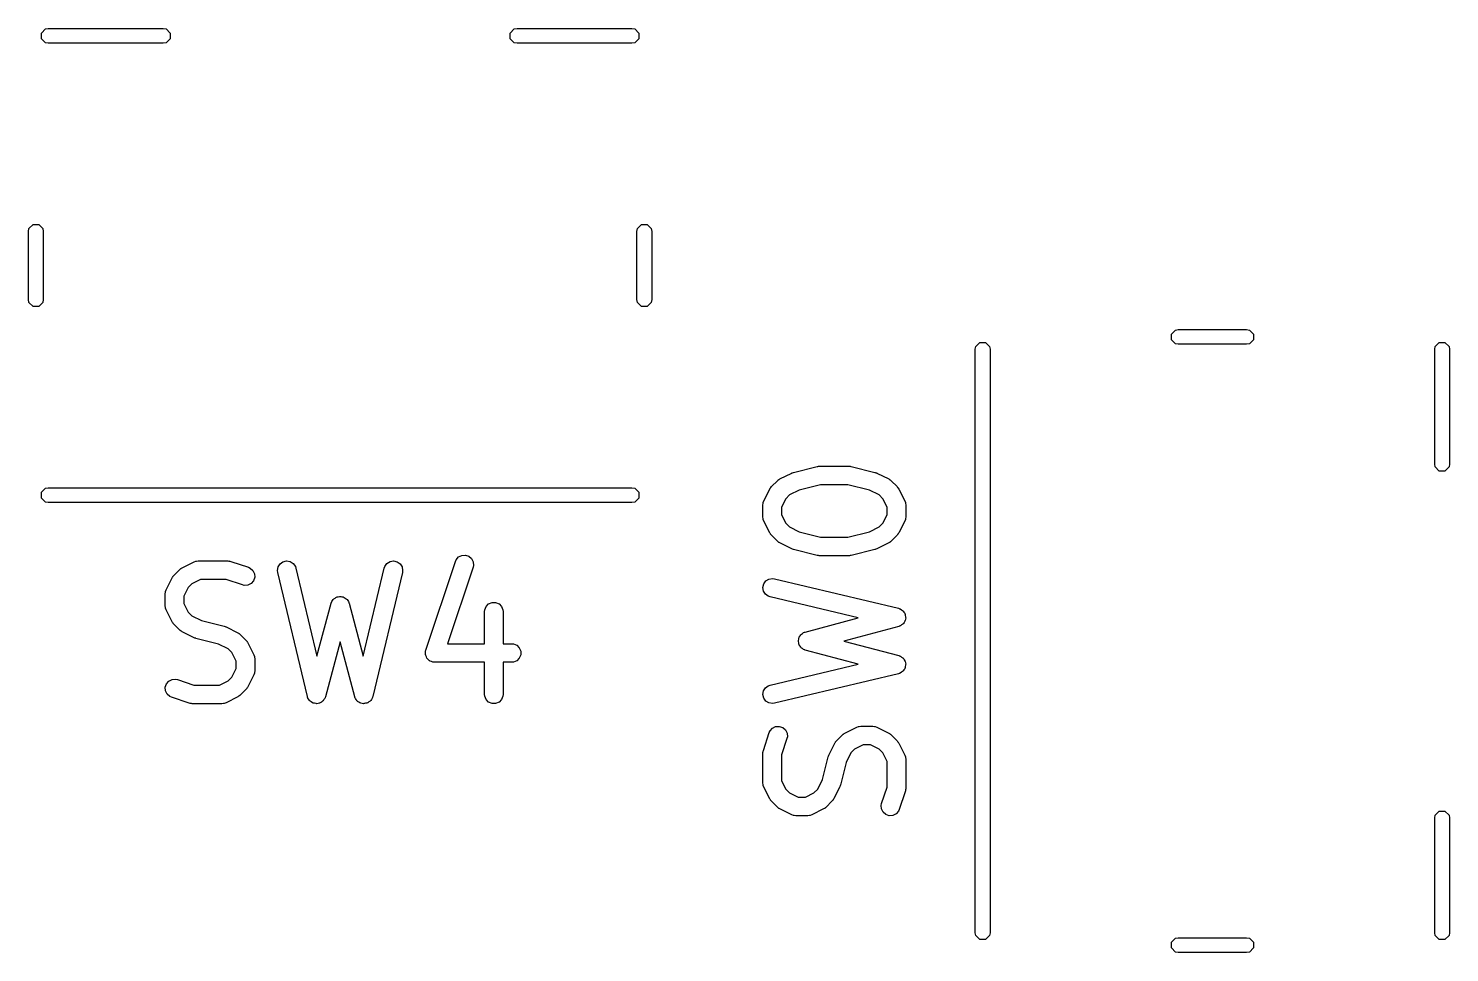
# Model space of a CAD drawing. Extents: x 188.4 to 222.4, y -114.3 to -53.8.
# Drawn here: x 210.91 to 222.36, y -62.76 to -55.31 of the extents above; entities that cross this region are included whole.
import ezdxf

# ---------------------------------------------------------------- set-up
doc = ezdxf.new("R2010")
doc.units = 0
doc.layers.add('BLACK', color=7, linetype='CONTINUOUS')

msp = doc.modelspace()

# ---------------------------------------------------------------- linework, layer by layer
at = {"layer": 'BLACK', "linetype": 'CONTINUOUS'}
for p, q in [((211.019567, -55.352039), (211.052039, -55.319567)), ((211.019567, -55.397961), (211.019567, -55.352039)), ((211.052039, -55.319567), (211.075, -55.315)), ((211.075, -55.315), (212, -55.315)), ((212, -55.315), (212.022961, -55.319567)), ((212.022961, -55.319567), (212.055433, -55.352039)), ((212.055433, -55.352039), (212.055433, -55.397961)), ((214.794567, -55.352039), (214.827039, -55.319567)), ((214.794567, -55.397961), (214.794567, -55.352039)), ((214.827039, -55.319567), (214.85, -55.315)), ((214.85, -55.315), (215.775, -55.315)), ((215.775, -55.315), (215.797961, -55.319567)), ((215.797961, -55.319567), (215.830433, -55.352039)), ((215.830433, -55.352039), (215.830433, -55.397961)), ((211.052039, -55.430433), (211.019567, -55.397961)), ((211.075, -55.435), (211.052039, -55.430433)), ((212, -55.435), (211.075, -55.435)), ((212.022961, -55.430433), (212, -55.435)), ((212.055433, -55.397961), (212.022961, -55.430433)), ((214.827039, -55.430433), (214.794567, -55.397961)), ((214.85, -55.435), (214.827039, -55.430433)), ((215.775, -55.435), (214.85, -55.435)), ((215.797961, -55.430433), (215.775, -55.435)), ((215.830433, -55.397961), (215.797961, -55.430433)), ((210.915, -56.95), (210.919567, -56.927039)), ((210.915, -57.5), (210.915, -56.95)), ((210.919567, -56.927039), (210.952039, -56.894567)), ((210.952039, -56.894567), (210.997961, -56.894567)), ((210.997961, -56.894567), (211.030433, -56.927039)), ((211.030433, -56.927039), (211.035, -56.95)), ((211.035, -56.95), (211.035, -57.5)), ((215.815, -56.95), (215.819567, -56.927039)), ((215.815, -57.5), (215.815, -56.95)), ((215.819567, -56.927039), (215.852039, -56.894567)), ((215.852039, -56.894567), (215.897961, -56.894567)), ((215.897961, -56.894567), (215.930433, -56.927039)), ((215.930433, -56.927039), (215.935, -56.95)), ((215.935, -56.95), (215.935, -57.5)), ((210.919567, -57.522961), (210.915, -57.5)), ((210.952039, -57.555433), (210.919567, -57.522961)), ((210.997961, -57.555433), (210.952039, -57.555433)), ((211.030433, -57.522961), (210.997961, -57.555433)), ((211.035, -57.5), (211.030433, -57.522961)), ((215.819567, -57.522961), (215.815, -57.5)), ((215.852039, -57.555433), (215.819567, -57.522961)), ((215.897961, -57.555433), (215.852039, -57.555433)), ((215.930433, -57.522961), (215.897961, -57.555433)), ((215.935, -57.5), (215.930433, -57.522961)), ((220.119567, -57.777039), (220.152039, -57.744567)), ((220.119567, -57.822961), (220.119567, -57.777039)), ((220.152039, -57.744567), (220.175, -57.74)), ((220.175, -57.74), (220.725, -57.74)), ((220.725, -57.74), (220.747961, -57.744567)), ((220.747961, -57.744567), (220.780433, -57.777039)), ((220.780433, -57.777039), (220.780433, -57.822961)), ((218.54, -57.9), (218.544567, -57.877039)), ((218.54, -62.6), (218.54, -57.9)), ((218.544567, -57.877039), (218.577039, -57.844567)), ((218.577039, -57.844567), (218.622961, -57.844567)), ((218.622961, -57.844567), (218.655433, -57.877039)), ((218.655433, -57.877039), (218.66, -57.9)), ((218.66, -57.9), (218.66, -62.6)), ((220.152039, -57.855433), (220.119567, -57.822961)), ((220.175, -57.86), (220.152039, -57.855433)), ((220.725, -57.86), (220.175, -57.86)), ((220.747961, -57.855433), (220.725, -57.86)), ((220.780433, -57.822961), (220.747961, -57.855433)), ((222.24, -57.9), (222.244567, -57.877039)), ((222.24, -58.825), (222.24, -57.9)), ((222.244567, -57.877039), (222.277039, -57.844567)), ((222.277039, -57.844567), (222.322961, -57.844567)), ((222.322961, -57.844567), (222.355433, -57.877039)), ((222.355433, -57.877039), (222.36, -57.9)), ((222.36, -57.9), (222.36, -58.825)), ((222.244567, -58.847961), (222.24, -58.825)), ((222.36, -58.825), (222.355433, -58.847961)), ((216.966516, -58.944822), (217.061754, -58.897203)), ((217.061754, -58.897203), (217.062823, -58.896793)), ((217.062823, -58.896793), (217.063259, -58.896471)), ((217.063259, -58.896471), (217.069395, -58.894278)), ((217.069395, -58.894278), (217.075485, -58.891948)), ((217.075485, -58.891948), (217.076025, -58.891909)), ((217.076025, -58.891909), (217.077105, -58.891524)), ((217.077105, -58.891524), (217.267581, -58.843905)), ((217.267581, -58.843905), (217.270117, -58.843529)), ((217.270117, -58.843529), (217.271139, -58.843107)), ((217.271139, -58.843107), (217.276651, -58.842564)), ((217.276651, -58.842564), (217.282125, -58.841755)), ((217.282125, -58.841755), (217.283217, -58.841917)), ((217.283217, -58.841917), (217.285771, -58.841666)), ((217.285771, -58.841666), (217.523866, -58.841666)), ((217.523866, -58.841666), (217.526419, -58.841917)), ((217.526419, -58.841917), (217.527512, -58.841755)), ((217.527512, -58.841755), (217.532985, -58.842564)), ((217.532985, -58.842564), (217.538498, -58.843107)), ((217.538498, -58.843107), (217.539519, -58.843529)), ((217.539519, -58.843529), (217.542056, -58.843905)), ((217.542056, -58.843905), (217.732532, -58.891524)), ((217.732532, -58.891524), (217.733611, -58.891909)), ((217.733611, -58.891909), (217.734151, -58.891948)), ((217.734151, -58.891948), (217.740232, -58.894275)), ((217.740232, -58.894275), (217.746378, -58.896471)), ((217.746378, -58.896471), (217.746813, -58.896793)), ((217.746813, -58.896793), (217.747883, -58.897203)), ((217.747883, -58.897203), (217.843121, -58.944822)), ((222.277039, -58.880433), (222.244567, -58.847961)), ((222.322961, -58.880433), (222.277039, -58.880433)), ((222.355433, -58.847961), (222.322961, -58.880433)), ((211.019567, -59.052039), (211.052039, -59.019567)), ((211.019567, -59.097961), (211.019567, -59.052039)), ((211.052039, -59.019567), (211.075, -59.015)), ((211.075, -59.015), (215.775, -59.015)), ((215.775, -59.015), (215.797961, -59.019567)), ((215.797961, -59.019567), (215.830433, -59.052039)), ((215.830433, -59.052039), (215.830433, -59.097961)), ((216.837737, -59.12122), (216.885356, -59.025982)), ((216.885356, -59.025982), (216.88932, -59.019682)), ((216.88932, -59.019682), (216.890078, -59.017855)), ((216.890078, -59.017855), (216.891766, -59.015798)), ((216.891766, -59.015798), (216.893188, -59.013539)), ((216.893188, -59.013539), (216.894686, -59.012239)), ((216.894686, -59.012239), (216.899405, -59.00649)), ((216.899405, -59.00649), (216.947024, -58.958871)), ((216.947024, -58.958871), (216.952773, -58.954152)), ((216.952773, -58.954152), (216.954073, -58.952654)), ((216.954073, -58.952654), (216.956332, -58.951232)), ((216.956332, -58.951232), (216.958389, -58.949544)), ((216.958389, -58.949544), (216.960216, -58.948786)), ((216.960216, -58.948786), (216.966516, -58.944822)), ((217.121471, -59.035049), (217.044484, -59.073543)), ((217.295005, -58.991666), (217.121471, -59.035049)), ((217.514632, -58.991666), (217.295005, -58.991666)), ((217.688166, -59.035049), (217.514632, -58.991666)), ((217.765153, -59.073543), (217.688166, -59.035049)), ((217.843121, -58.944822), (217.849417, -58.948785)), ((217.849417, -58.948785), (217.851247, -58.949543)), ((217.851247, -58.949543), (217.853305, -58.951232)), ((217.853305, -58.951232), (217.855564, -58.952654)), ((217.855564, -58.952654), (217.856863, -58.954152)), ((217.856863, -58.954152), (217.862612, -58.95887)), ((217.862612, -58.95887), (217.910232, -59.006489)), ((217.910232, -59.006489), (217.91495, -59.012238)), ((217.91495, -59.012238), (217.91645, -59.013539)), ((217.91645, -59.013539), (217.917872, -59.015798)), ((217.917872, -59.015798), (217.91956, -59.017855)), ((217.91956, -59.017855), (217.920317, -59.019682)), ((217.920317, -59.019682), (217.924282, -59.025982)), ((217.924282, -59.025982), (217.971901, -59.12122)), ((211.052039, -59.130433), (211.019567, -59.097961)), ((211.075, -59.135), (211.052039, -59.130433)), ((215.775, -59.135), (211.075, -59.135)), ((215.797961, -59.130433), (215.775, -59.135)), ((215.830433, -59.097961), (215.797961, -59.130433)), ((216.829819, -59.154761), (216.83126, -59.140129)), ((216.829819, -59.249999), (216.829819, -59.154761)), ((216.83126, -59.140129), (216.832291, -59.137639)), ((216.832291, -59.137639), (216.832482, -59.134952)), ((216.832482, -59.134952), (216.837737, -59.12122)), ((217.014077, -59.10395), (216.979819, -59.172466)), ((217.044484, -59.073543), (217.014077, -59.10395)), ((217.795561, -59.10395), (217.765153, -59.073543)), ((217.829819, -59.172466), (217.795561, -59.10395)), ((217.971901, -59.12122), (217.977156, -59.134951)), ((217.977156, -59.134951), (217.977347, -59.13764)), ((217.977347, -59.13764), (217.978378, -59.140129)), ((217.978378, -59.140129), (217.979819, -59.154761)), ((217.979819, -59.154761), (217.979819, -59.249999)), ((216.83126, -59.264631), (216.829819, -59.249999)), ((216.832291, -59.26712), (216.83126, -59.264631)), ((216.832482, -59.269808), (216.832291, -59.26712)), ((216.837737, -59.28354), (216.832482, -59.269808)), ((216.885356, -59.378778), (216.837737, -59.28354)), ((216.979819, -59.172466), (216.979819, -59.232294)), ((216.979819, -59.232294), (217.014077, -59.30081)), ((217.795561, -59.300809), (217.829819, -59.232294)), ((217.829819, -59.232294), (217.829819, -59.172466)), ((217.971901, -59.28354), (217.924282, -59.378778)), ((217.977156, -59.269809), (217.971901, -59.28354)), ((217.977347, -59.267119), (217.977156, -59.269809)), ((217.978378, -59.264631), (217.977347, -59.267119)), ((217.979819, -59.249999), (217.978378, -59.264631)), ((216.88932, -59.385077), (216.885356, -59.378778)), ((216.890078, -59.386905), (216.88932, -59.385077)), ((216.891766, -59.388961), (216.890078, -59.386905)), ((216.893188, -59.391221), (216.891766, -59.388961)), ((216.894686, -59.39252), (216.893188, -59.391221)), ((216.899405, -59.39827), (216.894686, -59.39252)), ((216.947024, -59.445889), (216.899405, -59.39827)), ((217.014077, -59.30081), (217.044484, -59.331217)), ((217.044484, -59.331217), (217.121471, -59.36971)), ((217.121471, -59.36971), (217.295005, -59.413094)), ((217.514632, -59.413094), (217.688166, -59.36971)), ((217.688166, -59.36971), (217.765153, -59.331216)), ((217.765153, -59.331216), (217.795561, -59.300809)), ((217.910232, -59.398271), (217.862612, -59.44589)), ((217.91495, -59.392521), (217.910232, -59.398271)), ((217.91645, -59.391221), (217.91495, -59.392521)), ((217.917872, -59.388961), (217.91645, -59.391221)), ((217.91956, -59.386905), (217.917872, -59.388961)), ((217.920317, -59.385077), (217.91956, -59.386905)), ((217.924282, -59.378778), (217.920317, -59.385077)), ((216.952773, -59.450607), (216.947024, -59.445889)), ((216.954073, -59.452106), (216.952773, -59.450607)), ((216.956332, -59.453527), (216.954073, -59.452106)), ((216.958389, -59.455216), (216.956332, -59.453527)), ((216.960216, -59.455973), (216.958389, -59.455216)), ((216.966516, -59.459938), (216.960216, -59.455973)), ((217.061754, -59.507557), (216.966516, -59.459938)), ((217.062823, -59.507966), (217.061754, -59.507557)), ((217.063259, -59.508289), (217.062823, -59.507966)), ((217.069395, -59.510481), (217.063259, -59.508289)), ((217.075485, -59.512812), (217.069395, -59.510481)), ((217.076025, -59.51285), (217.075485, -59.512812)), ((217.077105, -59.513236), (217.076025, -59.51285)), ((217.267581, -59.560855), (217.077105, -59.513236)), ((217.295005, -59.413094), (217.514632, -59.413094)), ((217.732532, -59.513236), (217.542056, -59.560855)), ((217.733611, -59.51285), (217.732532, -59.513236)), ((217.734151, -59.512812), (217.733611, -59.51285)), ((217.740232, -59.510484), (217.734151, -59.512812)), ((217.746378, -59.508289), (217.740232, -59.510484)), ((217.746813, -59.507966), (217.746378, -59.508289)), ((217.747883, -59.507557), (217.746813, -59.507966)), ((217.843121, -59.459938), (217.747883, -59.507557)), ((217.849417, -59.455974), (217.843121, -59.459938)), ((217.851247, -59.455217), (217.849417, -59.455974)), ((217.853305, -59.453527), (217.851247, -59.455217)), ((217.855564, -59.452106), (217.853305, -59.453527)), ((217.856863, -59.450607), (217.855564, -59.452106)), ((217.862612, -59.44589), (217.856863, -59.450607)), ((212.153364, -59.660356), (212.248602, -59.612737)), ((212.248602, -59.612737), (212.262333, -59.607482)), ((212.262333, -59.607482), (212.265022, -59.60729)), ((212.265022, -59.60729), (212.267511, -59.60626)), ((212.267511, -59.60626), (212.282143, -59.604819)), ((212.282143, -59.604819), (212.520238, -59.604819)), ((212.520238, -59.604819), (212.527643, -59.605548)), ((212.527643, -59.605548), (212.529618, -59.605408)), ((212.529618, -59.605408), (212.532215, -59.605998)), ((212.532215, -59.605998), (212.53487, -59.60626)), ((212.53487, -59.60626), (212.536701, -59.607018)), ((212.536701, -59.607018), (212.543955, -59.608668)), ((212.543955, -59.608668), (212.686812, -59.656287)), ((212.94145, -59.628806), (212.965157, -59.611649)), ((212.965157, -59.611649), (212.993625, -59.604871)), ((212.993625, -59.604871), (213.02252, -59.609504)), ((213.02252, -59.609504), (213.047442, -59.62484)), ((213.047442, -59.62484), (213.064599, -59.648547)), ((213.785402, -59.648547), (213.802559, -59.62484)), ((213.802559, -59.62484), (213.827481, -59.609504)), ((213.827481, -59.609504), (213.856376, -59.604871)), ((213.856376, -59.604871), (213.884844, -59.61165)), ((213.884844, -59.61165), (213.908551, -59.628806)), ((214.115754, -60.322768), (214.353849, -59.608483)), ((214.353849, -59.608483), (214.359843, -59.595058)), ((214.359843, -59.595058), (214.379017, -59.572951)), ((214.379017, -59.572951), (214.40519, -59.559864)), ((214.40519, -59.559864), (214.43438, -59.557789)), ((214.43438, -59.557789), (214.462142, -59.567043)), ((214.462142, -59.567043), (214.48425, -59.586217)), ((214.48425, -59.586217), (214.497336, -59.612391)), ((214.497336, -59.612391), (214.499411, -59.641581)), ((217.270117, -59.56123), (217.267581, -59.560855)), ((217.271139, -59.561653), (217.270117, -59.56123)), ((217.276651, -59.562195), (217.271139, -59.561653)), ((217.282125, -59.563005), (217.276651, -59.562195)), ((217.283217, -59.562842), (217.282125, -59.563005)), ((217.285771, -59.563094), (217.283217, -59.562842)), ((217.523866, -59.563094), (217.285771, -59.563094)), ((217.526419, -59.562842), (217.523866, -59.563094)), ((217.527512, -59.563005), (217.526419, -59.562842)), ((217.532985, -59.562195), (217.527512, -59.563005)), ((217.538498, -59.561653), (217.532985, -59.562195)), ((217.539519, -59.56123), (217.538498, -59.561653)), ((217.542056, -59.560855), (217.539519, -59.56123)), ((212.024585, -59.836754), (212.072204, -59.741516)), ((212.072204, -59.741516), (212.076168, -59.735216)), ((212.076168, -59.735216), (212.076926, -59.733389)), ((212.076926, -59.733389), (212.078614, -59.731332)), ((212.078614, -59.731332), (212.080036, -59.729073)), ((212.080036, -59.729073), (212.081534, -59.727773)), ((212.081534, -59.727773), (212.086253, -59.722024)), ((212.086253, -59.722024), (212.133872, -59.674405)), ((212.133872, -59.674405), (212.139621, -59.669686)), ((212.139621, -59.669686), (212.140921, -59.668188)), ((212.140921, -59.668188), (212.14318, -59.666766)), ((212.14318, -59.666766), (212.145237, -59.665078)), ((212.145237, -59.665078), (212.147064, -59.66432)), ((212.147064, -59.66432), (212.153364, -59.660356)), ((212.686812, -59.656287), (212.700237, -59.662281)), ((212.700237, -59.662281), (212.722344, -59.681455)), ((212.722344, -59.681455), (212.735431, -59.707628)), ((212.737506, -59.736818), (212.728252, -59.76458)), ((212.735431, -59.707628), (212.737506, -59.736818)), ((212.921481, -59.682623), (212.926114, -59.653728)), ((212.923469, -59.697191), (212.921481, -59.682623)), ((213.161564, -60.697191), (212.923469, -59.697191)), ((212.926114, -59.653728), (212.94145, -59.628806)), ((213.064599, -59.648547), (213.069389, -59.662447)), ((213.069389, -59.662447), (213.23864, -60.373303)), ((213.611359, -60.373303), (213.780612, -59.662448)), ((213.926532, -59.697191), (213.688436, -60.697191)), ((213.780612, -59.662448), (213.785402, -59.648547)), ((213.908551, -59.628806), (213.923887, -59.653728)), ((213.923887, -59.653728), (213.92852, -59.682623)), ((213.92852, -59.682623), (213.926532, -59.697191)), ((214.496151, -59.655918), (214.290962, -60.271485)), ((214.499411, -59.641581), (214.496151, -59.655918)), ((212.016667, -59.870295), (212.018108, -59.855663)), ((212.018108, -59.855663), (212.019139, -59.853173)), ((212.019139, -59.853173), (212.01933, -59.850486)), ((212.01933, -59.850486), (212.024585, -59.836754)), ((212.200925, -59.819484), (212.166667, -59.888)), ((212.231332, -59.789077), (212.200925, -59.819484)), ((212.299848, -59.754819), (212.231332, -59.789077)), ((212.508068, -59.754819), (212.299848, -59.754819)), ((212.639377, -59.798589), (212.508068, -59.754819)), ((212.653714, -59.801849), (212.639377, -59.798589)), ((212.682904, -59.799774), (212.653714, -59.801849)), ((212.709078, -59.786688), (212.682904, -59.799774)), ((212.728252, -59.76458), (212.709078, -59.786688)), ((216.829871, -59.818624), (216.836649, -59.790156)), ((216.834504, -59.847519), (216.829871, -59.818624)), ((216.84984, -59.872441), (216.834504, -59.847519)), ((216.836649, -59.790156), (216.853806, -59.766449)), ((216.853806, -59.766449), (216.878728, -59.751113)), ((216.878728, -59.751113), (216.907623, -59.74648)), ((216.907623, -59.74648), (216.922191, -59.748468)), ((216.922191, -59.748468), (217.922191, -59.986563)), ((212.016667, -59.965533), (212.016667, -59.870295)), ((212.018108, -59.980165), (212.016667, -59.965533)), ((212.166667, -59.888), (212.166667, -59.947828)), ((212.166667, -59.947828), (212.200925, -60.016344)), ((213.23864, -60.373303), (213.352532, -59.946208)), ((213.352532, -59.946208), (213.353817, -59.942779)), ((213.353817, -59.942779), (213.354009, -59.94134)), ((213.354009, -59.94134), (213.354998, -59.93963)), ((213.354998, -59.93963), (213.357695, -59.932441)), ((213.357695, -59.932441), (213.363712, -59.92458)), ((213.363712, -59.92458), (213.368671, -59.916015)), ((213.368671, -59.916015), (213.372528, -59.913062)), ((213.372528, -59.913062), (213.375482, -59.909204)), ((213.375482, -59.909204), (213.384049, -59.904243)), ((213.384049, -59.904243), (213.391909, -59.898228)), ((213.391909, -59.898228), (213.396601, -59.896976)), ((213.396601, -59.896976), (213.400807, -59.894542)), ((213.400807, -59.894542), (213.410624, -59.893237)), ((213.410624, -59.893237), (213.420185, -59.890688)), ((213.420185, -59.890688), (213.424997, -59.891327)), ((213.424997, -59.891327), (213.429816, -59.890687)), ((213.429816, -59.890687), (213.439386, -59.893239)), ((213.439386, -59.893239), (213.449193, -59.894542)), ((213.449193, -59.894542), (213.453394, -59.896974)), ((213.453394, -59.896974), (213.458091, -59.898227)), ((213.458091, -59.898227), (213.465953, -59.904245)), ((213.465953, -59.904245), (213.474518, -59.909204)), ((213.474518, -59.909204), (213.47747, -59.913061)), ((213.47747, -59.913061), (213.481329, -59.916015)), ((213.481329, -59.916015), (213.48629, -59.924583)), ((213.48629, -59.924583), (213.492305, -59.932442)), ((213.492305, -59.932442), (213.494999, -59.939626)), ((213.494999, -59.939626), (213.495991, -59.941339)), ((213.495991, -59.941339), (213.496182, -59.94278)), ((213.496182, -59.94278), (213.497468, -59.946208)), ((213.497468, -59.946208), (213.611359, -60.373303)), ((214.589536, -59.99852), (214.600735, -59.971484)), ((214.600735, -59.971484), (214.621427, -59.950792)), ((214.621427, -59.950792), (214.648463, -59.939593)), ((214.648463, -59.939593), (214.677727, -59.939593)), ((214.677727, -59.939593), (214.704763, -59.950792)), ((214.704763, -59.950792), (214.725455, -59.971484)), ((214.725455, -59.971484), (214.736654, -59.99852)), ((216.873547, -59.889598), (216.84984, -59.872441)), ((216.887447, -59.894388), (216.873547, -59.889598)), ((217.598303, -60.063639), (216.887447, -59.894388)), ((212.019139, -59.982654), (212.018108, -59.980165)), ((212.01933, -59.985342), (212.019139, -59.982654)), ((212.024585, -59.999074), (212.01933, -59.985342)), ((212.072204, -60.094312), (212.024585, -59.999074)), ((212.200925, -60.016344), (212.231332, -60.046751)), ((212.231332, -60.046751), (212.308319, -60.085244)), ((212.308319, -60.085244), (212.490809, -60.130867)), ((214.588095, -60.013152), (214.589536, -59.99852)), ((214.588095, -60.271485), (214.588095, -60.013152)), ((214.736654, -59.99852), (214.738095, -60.013152)), ((214.738095, -60.013152), (214.738095, -60.271485)), ((217.171208, -60.177531), (217.598303, -60.063639)), ((217.922191, -59.986563), (217.927209, -59.988292)), ((217.927209, -59.988292), (217.929013, -59.988532)), ((217.929013, -59.988532), (217.930642, -59.989475)), ((217.930642, -59.989475), (217.936091, -59.991353)), ((217.936091, -59.991353), (217.944914, -59.997738)), ((217.944914, -59.997738), (217.954337, -60.003194)), ((217.954337, -60.003194), (217.956677, -60.006251)), ((217.956677, -60.006251), (217.959798, -60.00851)), ((217.959798, -60.00851), (217.965503, -60.017781)), ((217.965503, -60.017781), (217.972125, -60.026432)), ((217.972125, -60.026432), (217.973118, -60.030155)), ((217.973118, -60.030155), (217.975134, -60.033432)), ((217.97581, -60.083716), (217.973881, -60.087047)), ((217.975134, -60.033432), (217.976856, -60.044175)), ((217.977244, -60.072922), (217.97581, -60.083716)), ((217.976856, -60.044175), (217.979665, -60.054707)), ((217.979767, -60.062327), (217.977244, -60.072922)), ((217.979665, -60.054707), (217.979157, -60.058525)), ((217.979157, -60.058525), (217.979767, -60.062327)), ((212.076168, -60.100611), (212.072204, -60.094312)), ((212.076926, -60.102439), (212.076168, -60.100611)), ((212.078614, -60.104495), (212.076926, -60.102439)), ((212.080036, -60.106755), (212.078614, -60.104495)), ((212.081534, -60.108054), (212.080036, -60.106755)), ((212.086253, -60.113804), (212.081534, -60.108054)), ((212.133872, -60.161423), (212.086253, -60.113804)), ((212.139621, -60.166141), (212.133872, -60.161423)), ((212.140921, -60.16764), (212.139621, -60.166141)), ((212.14318, -60.169061), (212.140921, -60.16764)), ((212.145237, -60.17075), (212.14318, -60.169061)), ((212.147064, -60.171507), (212.145237, -60.17075)), ((212.153364, -60.175472), (212.147064, -60.171507)), ((212.248602, -60.223091), (212.153364, -60.175472)), ((212.490809, -60.130867), (212.491888, -60.131252)), ((212.491888, -60.131252), (212.492428, -60.131291)), ((212.492428, -60.131291), (212.498509, -60.133618)), ((212.498509, -60.133618), (212.504655, -60.135814)), ((212.504655, -60.135814), (212.50509, -60.136136)), ((212.50509, -60.136136), (212.50616, -60.136546)), ((212.50616, -60.136546), (212.601398, -60.184165)), ((212.601398, -60.184165), (212.607697, -60.188129)), ((212.607697, -60.188129), (212.609525, -60.188887)), ((212.609525, -60.188887), (212.611581, -60.190575)), ((212.611581, -60.190575), (212.613841, -60.191997)), ((212.613841, -60.191997), (212.61514, -60.193495)), ((212.61514, -60.193495), (212.62089, -60.198214)), ((212.62089, -60.198214), (212.668509, -60.245833)), ((217.129243, -60.209048), (217.134204, -60.200481)), ((217.134204, -60.200481), (217.138061, -60.197527)), ((217.138061, -60.197527), (217.141015, -60.19367)), ((217.141015, -60.19367), (217.149582, -60.188709)), ((217.149582, -60.188709), (217.157442, -60.182694)), ((217.157442, -60.182694), (217.164629, -60.179998)), ((217.164629, -60.179998), (217.16634, -60.179008)), ((217.16634, -60.179008), (217.16778, -60.178816)), ((217.16778, -60.178816), (217.171208, -60.177531)), ((217.924144, -60.131991), (217.481613, -60.249999)), ((217.929119, -60.130125), (217.924144, -60.131991)), ((217.93091, -60.129838), (217.929119, -60.130125)), ((217.932509, -60.128853), (217.93091, -60.129838)), ((217.937911, -60.126828), (217.932509, -60.128853)), ((217.946559, -60.120207), (217.937911, -60.126828)), ((217.955832, -60.114502), (217.946559, -60.120207)), ((217.95809, -60.111381), (217.955832, -60.114502)), ((217.961148, -60.109041), (217.95809, -60.111381)), ((217.966602, -60.099619), (217.961148, -60.109041)), ((217.972989, -60.090795), (217.966602, -60.099619)), ((217.973881, -60.087047), (217.972989, -60.090795)), ((212.249671, -60.2235), (212.248602, -60.223091)), ((212.250107, -60.223823), (212.249671, -60.2235)), ((212.256243, -60.226015), (212.250107, -60.223823)), ((212.262333, -60.228346), (212.256243, -60.226015)), ((212.262873, -60.228384), (212.262333, -60.228346)), ((212.263953, -60.22877), (212.262873, -60.228384)), ((212.446443, -60.274392), (212.263953, -60.22877)), ((212.52343, -60.312886), (212.446443, -60.274392)), ((212.553837, -60.343293), (212.52343, -60.312886)), ((212.668509, -60.245833), (212.673227, -60.251582)), ((212.673227, -60.251582), (212.674726, -60.252882)), ((212.674726, -60.252882), (212.676147, -60.255141)), ((212.676147, -60.255141), (212.677836, -60.257198)), ((212.677836, -60.257198), (212.678593, -60.259025)), ((212.678593, -60.259025), (212.682558, -60.265325)), ((212.682558, -60.265325), (212.730177, -60.360563)), ((213.424999, -60.256613), (213.306992, -60.699144)), ((213.543008, -60.699144), (213.424999, -60.256613)), ((214.290962, -60.271485), (214.588095, -60.271485)), ((214.738095, -60.271485), (214.805952, -60.271485)), ((214.805952, -60.271485), (214.820584, -60.272926)), ((214.820584, -60.272926), (214.84762, -60.284125)), ((214.84762, -60.284125), (214.868312, -60.304817)), ((214.868312, -60.304817), (214.879511, -60.331853)), ((217.115688, -60.245184), (217.118237, -60.235621)), ((217.116327, -60.249999), (217.115688, -60.245184)), ((217.115688, -60.254814), (217.116327, -60.249999)), ((217.118237, -60.264376), (217.115688, -60.254814)), ((217.118237, -60.235621), (217.119542, -60.225806)), ((217.119542, -60.274192), (217.118237, -60.264376)), ((217.119542, -60.225806), (217.121976, -60.2216)), ((217.121976, -60.278397), (217.119542, -60.274192)), ((217.121976, -60.2216), (217.123228, -60.216908)), ((217.123228, -60.28309), (217.121976, -60.278397)), ((217.123228, -60.216908), (217.129243, -60.209048)), ((217.129243, -60.290949), (217.123228, -60.28309)), ((217.134204, -60.299517), (217.129243, -60.290949)), ((217.138061, -60.30247), (217.134204, -60.299517)), ((217.141015, -60.306328), (217.138061, -60.30247)), ((217.149582, -60.311288), (217.141015, -60.306328)), ((217.157442, -60.317304), (217.149582, -60.311288)), ((217.481613, -60.249999), (217.924144, -60.368007)), ((212.588095, -60.411809), (212.553837, -60.343293)), ((212.588095, -60.471637), (212.588095, -60.411809)), ((212.730177, -60.360563), (212.735432, -60.374294)), ((212.735432, -60.374294), (212.735623, -60.376983)), ((212.735623, -60.376983), (212.736654, -60.379472)), ((212.736654, -60.379472), (212.738095, -60.394104)), ((212.738095, -60.394104), (212.738095, -60.489342)), ((214.112494, -60.337105), (214.113346, -60.333358)), ((214.113346, -60.34909), (214.112494, -60.337105)), ((214.113346, -60.331853), (214.114104, -60.330021)), ((214.113346, -60.333358), (214.113346, -60.331853)), ((214.113346, -60.361117), (214.113346, -60.34909)), ((214.114378, -60.363608), (214.113346, -60.361117)), ((214.114104, -60.330021), (214.115754, -60.322768)), ((214.114569, -60.366295), (214.114378, -60.363608)), ((214.119943, -60.377044), (214.114569, -60.366295)), ((214.124545, -60.388153), (214.119943, -60.377044)), ((214.12645, -60.390058), (214.124545, -60.388153)), ((214.127655, -60.392468), (214.12645, -60.390058)), ((214.136737, -60.400345), (214.127655, -60.392468)), ((214.145237, -60.408845), (214.136737, -60.400345)), ((214.147725, -60.409875), (214.145237, -60.408845)), ((214.149762, -60.411642), (214.147725, -60.409875)), ((214.161165, -60.415443), (214.149762, -60.411642)), ((214.172273, -60.420044), (214.161165, -60.415443)), ((214.176099, -60.42042), (214.172273, -60.420044)), ((214.177525, -60.420896), (214.176099, -60.42042)), ((214.179499, -60.420755), (214.177525, -60.420896)), ((214.186905, -60.421485), (214.179499, -60.420755)), ((214.588095, -60.421485), (214.186905, -60.421485)), ((214.588095, -60.679819), (214.588095, -60.421485)), ((214.805952, -60.421485), (214.738095, -60.421485)), ((214.738095, -60.421485), (214.738095, -60.679819)), ((214.820584, -60.420044), (214.805952, -60.421485)), ((214.84762, -60.408845), (214.820584, -60.420044)), ((214.868312, -60.388153), (214.84762, -60.408845)), ((214.879511, -60.361117), (214.868312, -60.388153)), ((214.879511, -60.331853), (214.879511, -60.361117)), ((217.164629, -60.319999), (217.157442, -60.317304)), ((217.16634, -60.32099), (217.164629, -60.319999)), ((217.16778, -60.321181), (217.16634, -60.32099)), ((217.171208, -60.322467), (217.16778, -60.321181)), ((217.598303, -60.436358), (217.171208, -60.322467)), ((217.924144, -60.368007), (217.929119, -60.369872)), ((217.929119, -60.369872), (217.93091, -60.37016)), ((217.93091, -60.37016), (217.932509, -60.371144)), ((217.932509, -60.371144), (217.937911, -60.37317)), ((217.937911, -60.37317), (217.946559, -60.37979)), ((217.946559, -60.37979), (217.955832, -60.385496)), ((217.955832, -60.385496), (217.95809, -60.388616)), ((217.95809, -60.388616), (217.961148, -60.390957)), ((217.961148, -60.390957), (217.966602, -60.400378)), ((217.966602, -60.400378), (217.972989, -60.409203)), ((217.972989, -60.409203), (217.973881, -60.41295)), ((217.973881, -60.41295), (217.97581, -60.416282)), ((217.97581, -60.416282), (217.977244, -60.427075)), ((217.977244, -60.427075), (217.979767, -60.437671)), ((212.523429, -60.570561), (212.553836, -60.540153)), ((212.553836, -60.540153), (212.588095, -60.471637)), ((212.730177, -60.522883), (212.682558, -60.618121)), ((212.735432, -60.509152), (212.730177, -60.522883)), ((212.735623, -60.506462), (212.735432, -60.509152)), ((212.736654, -60.503974), (212.735623, -60.506462)), ((212.738095, -60.489342), (212.736654, -60.503974)), ((216.887447, -60.60561), (217.598303, -60.436358)), ((217.922191, -60.513435), (216.922191, -60.75153)), ((217.927209, -60.511705), (217.922191, -60.513435)), ((217.929013, -60.511466), (217.927209, -60.511705)), ((217.930642, -60.510522), (217.929013, -60.511466)), ((217.936091, -60.508645), (217.930642, -60.510522)), ((217.944914, -60.502259), (217.936091, -60.508645)), ((217.954337, -60.496804), (217.944914, -60.502259)), ((217.956677, -60.493746), (217.954337, -60.496804)), ((217.959798, -60.491488), (217.956677, -60.493746)), ((217.965503, -60.482216), (217.959798, -60.491488)), ((217.972125, -60.473566), (217.965503, -60.482216)), ((217.973118, -60.469842), (217.972125, -60.473566)), ((217.975134, -60.466566), (217.973118, -60.469842)), ((217.976856, -60.455822), (217.975134, -60.466566)), ((217.979665, -60.445291), (217.976856, -60.455822)), ((217.979767, -60.437671), (217.979157, -60.441472)), ((217.979157, -60.441472), (217.979665, -60.445291)), ((212.017256, -60.62282), (212.02651, -60.595057)), ((212.019331, -60.65201), (212.017256, -60.62282)), ((212.032417, -60.678183), (212.019331, -60.65201)), ((212.02651, -60.595057), (212.045684, -60.57295)), ((212.045684, -60.57295), (212.071857, -60.559864)), ((212.071857, -60.559864), (212.101047, -60.557789)), ((212.101047, -60.557789), (212.115384, -60.561049)), ((212.115384, -60.561049), (212.246694, -60.604819)), ((212.246694, -60.604819), (212.454914, -60.604819)), ((212.454914, -60.604819), (212.523429, -60.570561)), ((212.668509, -60.637613), (212.620891, -60.685232)), ((212.673227, -60.631863), (212.668509, -60.637613)), ((212.674726, -60.630564), (212.673227, -60.631863)), ((212.676147, -60.628305), (212.674726, -60.630564)), ((212.677837, -60.626247), (212.676147, -60.628305)), ((212.678594, -60.624417), (212.677837, -60.626247)), ((212.682558, -60.618121), (212.678594, -60.624417)), ((216.829871, -60.681374), (216.834504, -60.652479)), ((216.834504, -60.652479), (216.84984, -60.627557)), ((216.84984, -60.627557), (216.873547, -60.6104)), ((216.873547, -60.6104), (216.887447, -60.60561)), ((212.054524, -60.697357), (212.032417, -60.678183)), ((212.06795, -60.703351), (212.054524, -60.697357)), ((212.210806, -60.75097), (212.06795, -60.703351)), ((212.218061, -60.752619), (212.210806, -60.75097)), ((212.219892, -60.753378), (212.218061, -60.752619)), ((212.222545, -60.753639), (212.219892, -60.753378)), ((212.225143, -60.75423), (212.222545, -60.753639)), ((212.227117, -60.754089), (212.225143, -60.75423)), ((212.234524, -60.754819), (212.227117, -60.754089)), ((212.472619, -60.754819), (212.234524, -60.754819)), ((212.487251, -60.753378), (212.472619, -60.754819)), ((212.48974, -60.752346), (212.487251, -60.753378)), ((212.492428, -60.752156), (212.48974, -60.752346)), ((212.50616, -60.746901), (212.492428, -60.752156)), ((212.601398, -60.699282), (212.50616, -60.746901)), ((212.607697, -60.695317), (212.601398, -60.699282)), ((212.609525, -60.69456), (212.607697, -60.695317)), ((212.611581, -60.692872), (212.609525, -60.69456)), ((212.613841, -60.69145), (212.611581, -60.692872)), ((212.615141, -60.68995), (212.613841, -60.69145)), ((212.620891, -60.685232), (212.615141, -60.68995)), ((213.163293, -60.70221), (213.161564, -60.697191)), ((213.163533, -60.704012), (213.163293, -60.70221)), ((213.164475, -60.70564), (213.163533, -60.704012)), ((213.166354, -60.711091), (213.164475, -60.70564)), ((213.17274, -60.719915), (213.166354, -60.711091)), ((213.178195, -60.729337), (213.17274, -60.719915)), ((213.181252, -60.731677), (213.178195, -60.729337)), ((213.183511, -60.734798), (213.181252, -60.731677)), ((213.192786, -60.740505), (213.183511, -60.734798)), ((213.201433, -60.747124), (213.192786, -60.740505)), ((213.205153, -60.748116), (213.201433, -60.747124)), ((213.208433, -60.750134), (213.205153, -60.748116)), ((213.219187, -60.751858), (213.208433, -60.750134)), ((213.229709, -60.754664), (213.219187, -60.751858)), ((213.233524, -60.754157), (213.229709, -60.754664)), ((213.237328, -60.754767), (213.233524, -60.754157)), ((213.247926, -60.752243), (213.237328, -60.754767)), ((213.258717, -60.75081), (213.247926, -60.752243)), ((213.262048, -60.748881), (213.258717, -60.75081)), ((213.265796, -60.747989), (213.262048, -60.748881)), ((213.27462, -60.741602), (213.265796, -60.747989)), ((213.284042, -60.736148), (213.27462, -60.741602)), ((213.286382, -60.73309), (213.284042, -60.736148)), ((213.289503, -60.730832), (213.286382, -60.73309)), ((213.29521, -60.721556), (213.289503, -60.730832)), ((213.301829, -60.71291), (213.29521, -60.721556)), ((213.303854, -60.70751), (213.301829, -60.71291)), ((213.304839, -60.70591), (213.303854, -60.70751)), ((213.305126, -60.704118), (213.304839, -60.70591)), ((213.306992, -60.699144), (213.305126, -60.704118)), ((213.544873, -60.704119), (213.543008, -60.699144)), ((213.545161, -60.70591), (213.544873, -60.704119)), ((213.546145, -60.707509), (213.545161, -60.70591)), ((213.548171, -60.712911), (213.546145, -60.707509)), ((213.554791, -60.721559), (213.548171, -60.712911)), ((213.560497, -60.730832), (213.554791, -60.721559)), ((213.563617, -60.73309), (213.560497, -60.730832)), ((213.565958, -60.736148), (213.563617, -60.73309)), ((213.575379, -60.741602), (213.565958, -60.736148)), ((213.584204, -60.747989), (213.575379, -60.741602)), ((213.587951, -60.748881), (213.584204, -60.747989)), ((213.591283, -60.75081), (213.587951, -60.748881)), ((213.602076, -60.752244), (213.591283, -60.75081)), ((213.612672, -60.754767), (213.602076, -60.752244)), ((213.616473, -60.754157), (213.612672, -60.754767)), ((213.620292, -60.754665), (213.616473, -60.754157)), ((213.630823, -60.751856), (213.620292, -60.754665)), ((213.641567, -60.750134), (213.630823, -60.751856)), ((213.644843, -60.748118), (213.641567, -60.750134)), ((213.648567, -60.747125), (213.644843, -60.748118)), ((213.657217, -60.740503), (213.648567, -60.747125)), ((213.666489, -60.734798), (213.657217, -60.740503)), ((213.668747, -60.731677), (213.666489, -60.734798)), ((213.671805, -60.729337), (213.668747, -60.731677)), ((213.67726, -60.719914), (213.671805, -60.729337)), ((213.683646, -60.711091), (213.67726, -60.719914)), ((213.685523, -60.705642), (213.683646, -60.711091)), ((213.686467, -60.704013), (213.685523, -60.705642)), ((213.686706, -60.702209), (213.686467, -60.704013)), ((213.688436, -60.697191), (213.686706, -60.702209)), ((214.589536, -60.694451), (214.588095, -60.679819)), ((214.600735, -60.721487), (214.589536, -60.694451)), ((214.621427, -60.742179), (214.600735, -60.721487)), ((214.648463, -60.753378), (214.621427, -60.742179)), ((214.677727, -60.753378), (214.648463, -60.753378)), ((214.704763, -60.742179), (214.677727, -60.753378)), ((214.725455, -60.721487), (214.704763, -60.742179)), ((214.736654, -60.694451), (214.725455, -60.721487)), ((214.738095, -60.679819), (214.736654, -60.694451)), ((216.836649, -60.709842), (216.829871, -60.681374)), ((216.853806, -60.733549), (216.836649, -60.709842)), ((216.878728, -60.748885), (216.853806, -60.733549)), ((216.907623, -60.753518), (216.878728, -60.748885)), ((216.922191, -60.75153), (216.907623, -60.753518)), ((216.833668, -61.131044), (216.881287, -60.988187)), ((216.881287, -60.988187), (216.887281, -60.974762)), ((216.887281, -60.974762), (216.906455, -60.952655)), ((216.906455, -60.952655), (216.932628, -60.939568)), ((216.932628, -60.939568), (216.961818, -60.937493)), ((216.961818, -60.937493), (216.98958, -60.946747)), ((216.98958, -60.946747), (217.011688, -60.965921)), ((217.011688, -60.965921), (217.024774, -60.992095)), ((217.024774, -60.992095), (217.026849, -61.021285)), ((217.470833, -61.00649), (217.476582, -61.001771)), ((217.476582, -61.001771), (217.477882, -61.000273)), ((217.477882, -61.000273), (217.480141, -60.998851)), ((217.480141, -60.998851), (217.482198, -60.997163)), ((217.482198, -60.997163), (217.484025, -60.996405)), ((217.484025, -60.996405), (217.490325, -60.992441)), ((217.490325, -60.992441), (217.585563, -60.944822)), ((217.585563, -60.944822), (217.599294, -60.939567)), ((217.599294, -60.939567), (217.601983, -60.939375)), ((217.601983, -60.939375), (217.604472, -60.938345)), ((217.604472, -60.938345), (217.619104, -60.936904)), ((217.619104, -60.936904), (217.714342, -60.936904)), ((217.714342, -60.936904), (217.728974, -60.938345)), ((217.728974, -60.938345), (217.731463, -60.939376)), ((217.731463, -60.939376), (217.734151, -60.939567)), ((217.734151, -60.939567), (217.747883, -60.944822)), ((217.747883, -60.944822), (217.843121, -60.992441)), ((217.843121, -60.992441), (217.849417, -60.996404)), ((217.849417, -60.996404), (217.851247, -60.997162)), ((217.851247, -60.997162), (217.853305, -60.998851)), ((217.853305, -60.998851), (217.855564, -61.000273)), ((217.855564, -61.000273), (217.856863, -61.001771)), ((217.856863, -61.001771), (217.862612, -61.006489)), ((217.023589, -61.035622), (216.979819, -61.166931)), ((217.026849, -61.021285), (217.023589, -61.035622)), ((217.361546, -61.168839), (217.409165, -61.073601)), ((217.409165, -61.073601), (217.413129, -61.067301)), ((217.413129, -61.067301), (217.413887, -61.065474)), ((217.413887, -61.065474), (217.415575, -61.063417)), ((217.415575, -61.063417), (217.416997, -61.061158)), ((217.416997, -61.061158), (217.418495, -61.059858)), ((217.418495, -61.059858), (217.423214, -61.054109)), ((217.423214, -61.054109), (217.470833, -61.00649)), ((217.636809, -61.086904), (217.568293, -61.121162)), ((217.696637, -61.086904), (217.636809, -61.086904)), ((217.765153, -61.121162), (217.696637, -61.086904)), ((217.862612, -61.006489), (217.910232, -61.054108)), ((217.910232, -61.054108), (217.91495, -61.059857)), ((217.91495, -61.059857), (217.91645, -61.061158)), ((217.91645, -61.061158), (217.917872, -61.063417)), ((217.917872, -61.063417), (217.91956, -61.065474)), ((217.91956, -61.065474), (217.920317, -61.067301)), ((217.920317, -61.067301), (217.924282, -61.073601)), ((217.924282, -61.073601), (217.971901, -61.168839)), ((216.829819, -61.154761), (216.830548, -61.147355)), ((216.829819, -61.392856), (216.829819, -61.154761)), ((216.830408, -61.145381), (216.830998, -61.142783)), ((216.830548, -61.147355), (216.830408, -61.145381)), ((216.830998, -61.142783), (216.83126, -61.140129)), ((216.83126, -61.140129), (216.832018, -61.138297)), ((216.832018, -61.138297), (216.833668, -61.131044)), ((216.979819, -61.166931), (216.979819, -61.375151)), ((217.310244, -61.36668), (217.355867, -61.18419)), ((217.355867, -61.18419), (217.356252, -61.18311)), ((217.356252, -61.18311), (217.356291, -61.182571)), ((217.356291, -61.182571), (217.358618, -61.176489)), ((217.358618, -61.176489), (217.360814, -61.170344)), ((217.360814, -61.170344), (217.361136, -61.169908)), ((217.361136, -61.169908), (217.361546, -61.168839)), ((217.499392, -61.228556), (217.45377, -61.411046)), ((217.537886, -61.151569), (217.499392, -61.228556)), ((217.568293, -61.121162), (217.537886, -61.151569)), ((217.795561, -61.151569), (217.765153, -61.121162)), ((217.829819, -61.220085), (217.795561, -61.151569)), ((217.829819, -61.428305), (217.829819, -61.220085)), ((217.971901, -61.168839), (217.977156, -61.18257)), ((217.977156, -61.18257), (217.977347, -61.185259)), ((217.977347, -61.185259), (217.978378, -61.187748)), ((217.978378, -61.187748), (217.979819, -61.20238)), ((217.979819, -61.20238), (217.979819, -61.440475)), ((216.83126, -61.407488), (216.829819, -61.392856)), ((216.832291, -61.409977), (216.83126, -61.407488)), ((216.832482, -61.412665), (216.832291, -61.409977)), ((216.837737, -61.426397), (216.832482, -61.412665)), ((216.885356, -61.521635), (216.837737, -61.426397)), ((216.979819, -61.375151), (217.014077, -61.443667)), ((217.014077, -61.443667), (217.044484, -61.474074)), ((217.241344, -61.474074), (217.271751, -61.443667)), ((217.271751, -61.443667), (217.310244, -61.36668)), ((217.448091, -61.426397), (217.400472, -61.521635)), ((217.4485, -61.425327), (217.448091, -61.426397)), ((217.448823, -61.424892), (217.4485, -61.425327)), ((217.451015, -61.418755), (217.448823, -61.424892)), ((217.453346, -61.412666), (217.451015, -61.418755)), ((217.453384, -61.412125), (217.453346, -61.412666)), ((217.45377, -61.411046), (217.453384, -61.412125)), ((217.786049, -61.559615), (217.829819, -61.428305)), ((217.977619, -61.456937), (217.97597, -61.464193)), ((217.978378, -61.455107), (217.977619, -61.456937)), ((217.978639, -61.452453), (217.978378, -61.455107)), ((217.97923, -61.449856), (217.978639, -61.452453)), ((217.979819, -61.440475), (217.979089, -61.447881)), ((217.979089, -61.447881), (217.97923, -61.449856)), ((216.88932, -61.527934), (216.885356, -61.521635)), ((216.890078, -61.529762), (216.88932, -61.527934)), ((216.891766, -61.531818), (216.890078, -61.529762)), ((216.893188, -61.534078), (216.891766, -61.531818)), ((216.894686, -61.535377), (216.893188, -61.534078)), ((216.899405, -61.541127), (216.894686, -61.535377)), ((216.947024, -61.588746), (216.899405, -61.541127)), ((217.044484, -61.474074), (217.113, -61.508332)), ((217.113, -61.508332), (217.172828, -61.508332)), ((217.172828, -61.508332), (217.241344, -61.474074)), ((217.386423, -61.541127), (217.338804, -61.588746)), ((217.391141, -61.535377), (217.386423, -61.541127)), ((217.39264, -61.534078), (217.391141, -61.535377)), ((217.394061, -61.531818), (217.39264, -61.534078)), ((217.39575, -61.529762), (217.394061, -61.531818)), ((217.396507, -61.527934), (217.39575, -61.529762)), ((217.400472, -61.521635), (217.396507, -61.527934)), ((217.782789, -61.573952), (217.786049, -61.559615)), ((217.784864, -61.603142), (217.782789, -61.573952)), ((217.97597, -61.464193), (217.928351, -61.607049)), ((216.952773, -61.593464), (216.947024, -61.588746)), ((216.954073, -61.594963), (216.952773, -61.593464)), ((216.956332, -61.596384), (216.954073, -61.594963)), ((216.958389, -61.598073), (216.956332, -61.596384)), ((216.960216, -61.59883), (216.958389, -61.598073)), ((216.966516, -61.602795), (216.960216, -61.59883)), ((217.061754, -61.650414), (216.966516, -61.602795)), ((217.075485, -61.655669), (217.061754, -61.650414)), ((217.078174, -61.65586), (217.075485, -61.655669)), ((217.080663, -61.656891), (217.078174, -61.65586)), ((217.095295, -61.658332), (217.080663, -61.656891)), ((217.190533, -61.658332), (217.095295, -61.658332)), ((217.205165, -61.656891), (217.190533, -61.658332)), ((217.207654, -61.655859), (217.205165, -61.656891)), ((217.210342, -61.655669), (217.207654, -61.655859)), ((217.224074, -61.650414), (217.210342, -61.655669)), ((217.319312, -61.602795), (217.224074, -61.650414)), ((217.325611, -61.59883), (217.319312, -61.602795)), ((217.327439, -61.598073), (217.325611, -61.59883)), ((217.329495, -61.596384), (217.327439, -61.598073)), ((217.331755, -61.594963), (217.329495, -61.596384)), ((217.333054, -61.593464), (217.331755, -61.594963)), ((217.338804, -61.588746), (217.333054, -61.593464)), ((217.79795, -61.629315), (217.784864, -61.603142)), ((217.820057, -61.648489), (217.79795, -61.629315)), ((217.84782, -61.657743), (217.820057, -61.648489)), ((217.87701, -61.655668), (217.84782, -61.657743)), ((217.903183, -61.642582), (217.87701, -61.655668)), ((217.922357, -61.620475), (217.903183, -61.642582)), ((217.928351, -61.607049), (217.922357, -61.620475)), ((222.24, -61.675), (222.244567, -61.652039)), ((222.24, -62.6), (222.24, -61.675)), ((222.244567, -61.652039), (222.277039, -61.619567)), ((222.277039, -61.619567), (222.322961, -61.619567)), ((222.322961, -61.619567), (222.355433, -61.652039)), ((222.355433, -61.652039), (222.36, -61.675)), ((222.36, -61.675), (222.36, -62.6)), ((218.544567, -62.622961), (218.54, -62.6)), ((218.66, -62.6), (218.655433, -62.622961)), ((222.244567, -62.622961), (222.24, -62.6)), ((222.36, -62.6), (222.355433, -62.622961)), ((218.577039, -62.655433), (218.544567, -62.622961)), ((218.622961, -62.655433), (218.577039, -62.655433)), ((218.655433, -62.622961), (218.622961, -62.655433)), ((220.119567, -62.677039), (220.152039, -62.644567)), ((220.119567, -62.722961), (220.119567, -62.677039)), ((220.152039, -62.644567), (220.175, -62.64)), ((220.175, -62.64), (220.725, -62.64)), ((220.725, -62.64), (220.747961, -62.644567)), ((220.747961, -62.644567), (220.780433, -62.677039)), ((220.780433, -62.677039), (220.780433, -62.722961)), ((222.277039, -62.655433), (222.244567, -62.622961)), ((222.322961, -62.655433), (222.277039, -62.655433)), ((222.355433, -62.622961), (222.322961, -62.655433)), ((220.152039, -62.755433), (220.119567, -62.722961)), ((220.175, -62.76), (220.152039, -62.755433)), ((220.725, -62.76), (220.175, -62.76)), ((220.747961, -62.755433), (220.725, -62.76)), ((220.780433, -62.722961), (220.747961, -62.755433))]:
    msp.add_line(p, q, dxfattribs=at)

doc.saveas('drawing.dxf')
